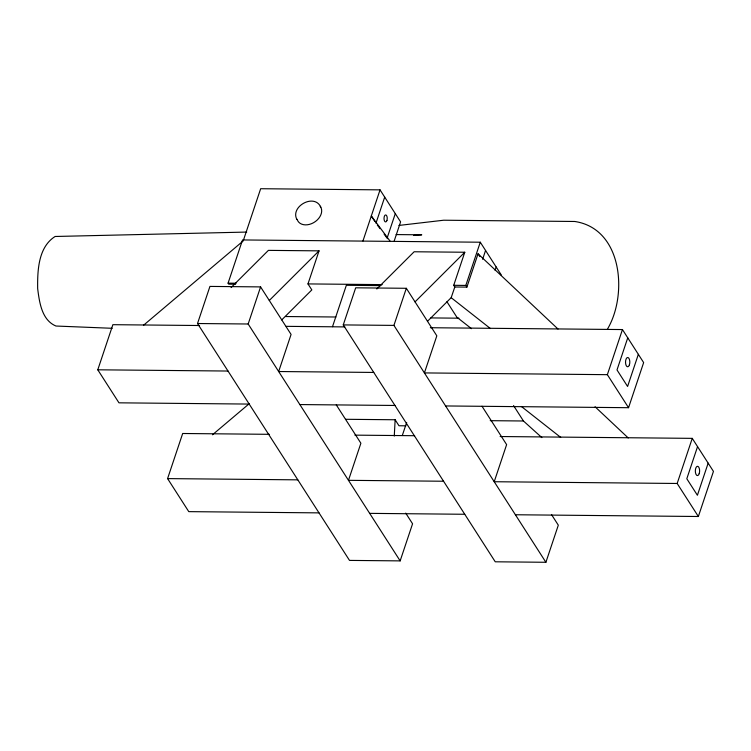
<?xml version="1.0" encoding="UTF-8"?>
<svg xmlns="http://www.w3.org/2000/svg" width="751" height="751" viewBox="0 0 751 751"><rect width="100%" height="100%" fill="white"/><g stroke="black" fill="none" stroke-linecap="round" stroke-linejoin="round"><path stroke-width="1.13" d="M394.275 436.059L395.139 419.762L345.638 419.293M249.21 404.076L118.968 402.827L97.78 369.802L112.875 324.685L199.559 325.521M405.728 513.121L412.571 523.785L400.152 560.884L349.506 560.406L197.522 323.521L209.942 286.413L260.588 286.901L291.078 334.43L278.668 371.529L373.754 372.44M235.607 284.225L228.726 284.16L228.079 283.155L242.535 239.944L480.274 242.216L501.461 275.241M319.015 512.877L188.773 511.638L167.586 478.603L182.681 433.496L269.365 434.322M400.152 560.884L248.168 324L260.588 286.901M281.756 319.898L311.825 289.905L307.976 283.916L319.044 250.853L268.398 250.374L231.083 287.586M332.496 326.704L346.352 285.286L380.888 285.615M362.94 241.005L380.044 189.862L260.663 188.717L243.183 240.949L143.563 325.23M375.96 223.225L384.7 197.109M551.469 514.51L558.312 525.174L545.893 562.283L495.247 561.795L343.263 324.911L355.683 287.811L406.329 288.29L436.819 335.819L424.409 372.918L607.362 374.674L628.549 407.699L445.596 405.953M387.281 237.56L395.298 213.622M394.04 241.465L400.593 221.883L380.044 189.862M545.893 562.283L393.918 325.399L406.329 288.29M402.301 435.505L406.676 422.428M427.497 321.287L451.182 297.659L454.806 286.995L453.717 285.305L464.785 252.242L414.139 251.763L376.824 288.975M454.806 286.995L466.897 287.107L465.817 285.427L480.274 242.216M466.897 287.107L478.04 253.8L558.012 329.032M482.621 259.273L485.568 250.468M495.059 270.285L496.167 266.99M607.362 374.674L622.448 329.558L430.332 327.727M627.752 337.819L617.003 369.943L627.592 386.465L638.35 354.331M628.549 407.699L643.645 362.592L622.448 329.558M515.402 514.754L698.355 516.5L677.167 483.475L692.253 438.359L500.138 436.528M697.557 446.62L686.808 478.744L697.407 495.266L708.155 463.132M698.355 516.5L713.45 471.393L692.253 438.359M607.709 328.694C627.817 294.242 622.354 228.604 574.75 221.479L443.691 220.221L398.922 225.431M269.299 300.475L319.044 250.853M415.04 301.874L464.785 252.242M212.477 434.782L248.947 403.935M413.651 235.448L421.762 234.819L396.096 234.575M246.732 232.068L55.105 236.481C38.207 247.163 37.428 270.595 37.663 288.591C39.39 302.099 41.69 320.114 55.959 326.028L112.209 328.3M228.079 283.155L236.105 283.23M307.976 283.916L382.203 284.62M453.717 285.305L465.817 285.427M285.577 316.528L335.932 317.006M430.792 317.917L458.899 318.189M197.522 323.521L248.168 324M343.263 324.911L393.918 325.399M286.244 326.347L344.822 326.91M97.78 369.802L228.013 371.041M299.856 404.564L394.951 405.465M490.234 420.673L523.447 420.992L541.875 437.617M405.934 425.817L398.978 425.751L395.139 419.762M354.885 435.139L414.627 435.711M167.586 478.603L297.818 479.851M443.559 481.241L348.473 480.33L360.884 443.231L336.26 404.855M677.167 483.475L494.214 481.729L506.625 444.62L482.001 406.244M369.661 513.365L464.756 514.275M451.21 297.715L490.422 328.553M471.468 328.675L456.833 317.157L446.929 301.733M521.372 406.469L560.706 437.401M595.055 406.751L628.24 437.964M390.313 241.456L371.313 215.978L374.796 221.414M377.321 225.047L380.034 228.679M384.108 234.143L387.497 238.696M478.04 253.8L479.851 256.617M513.543 405.559L523.447 420.992M320.799 207.182C314.462 192.885 289.783 206.609 296.964 219.574M320.245 206.309A13.396 9.725 -32.7 0 1 313.589 222.69A13.396 9.725 -32.7 0 1 297.133 219.32M699.209 473.637A4.656 2.15 -89.5 0 0 697.717 466.305A4.656 2.15 -89.5 0 0 695.51 472.886A4.656 2.15 -89.5 0 0 699.209 473.637M386.925 220.447A3.492 1.605 -89.5 0 0 385.807 214.946A3.492 1.605 -89.5 0 0 384.155 219.883A3.492 1.605 -89.5 0 0 386.925 220.447M629.404 364.836A4.656 2.15 -89.5 0 0 627.911 357.504A4.656 2.15 -89.5 0 0 625.705 364.085A4.656 2.15 -89.5 0 0 629.404 364.836"/></g></svg>
